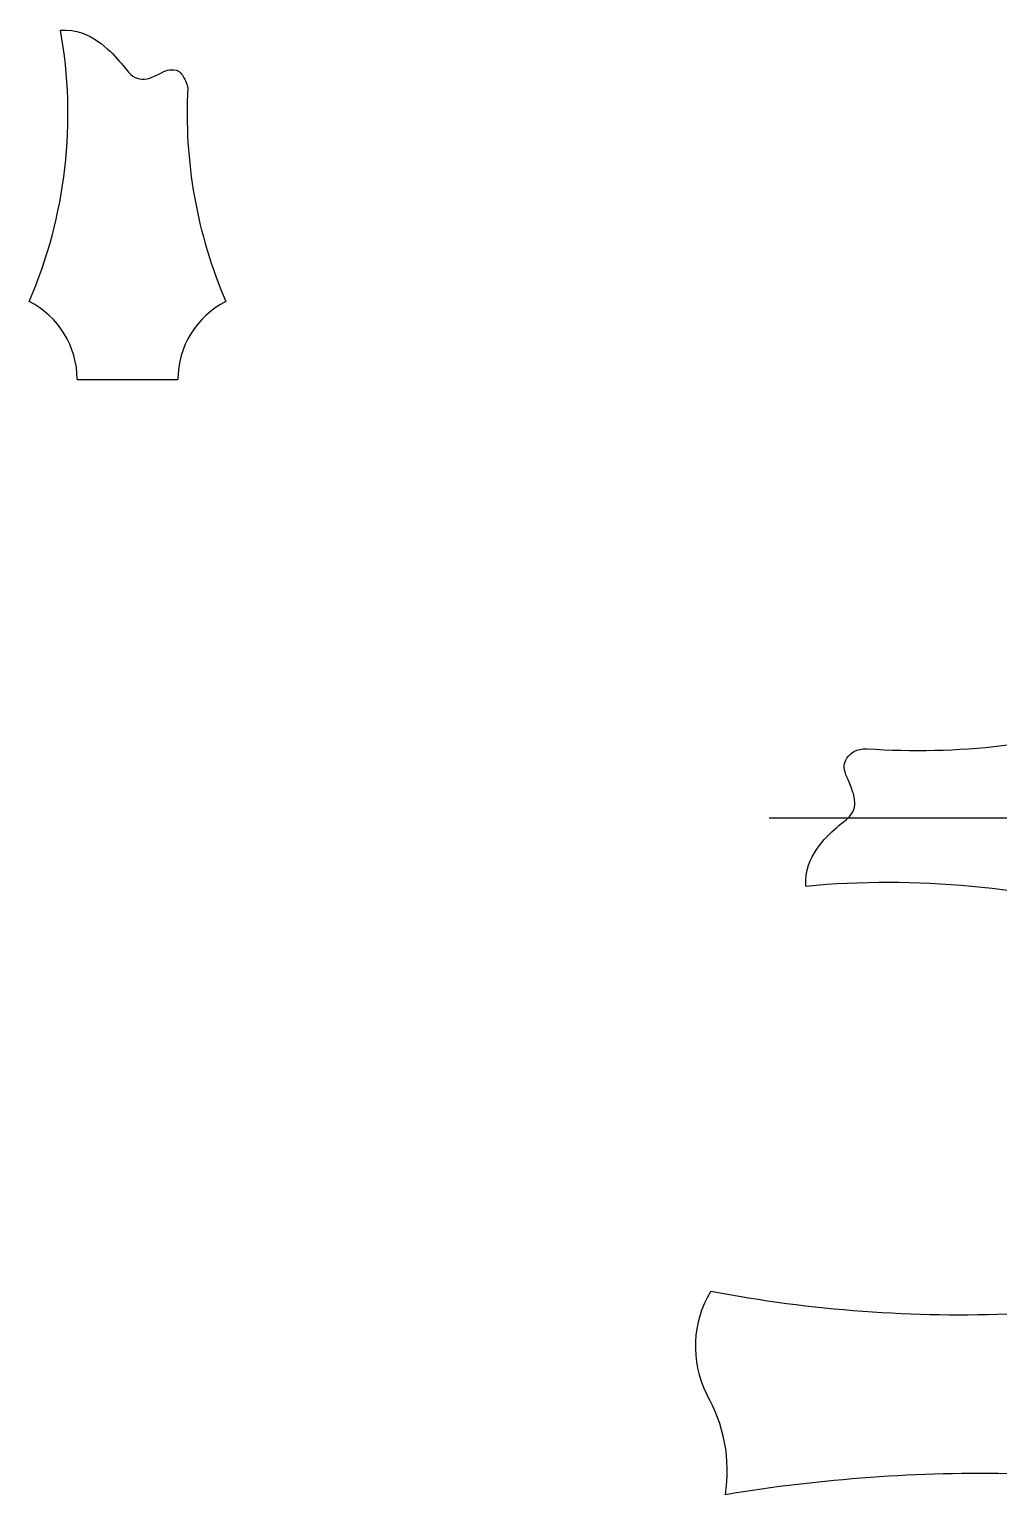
# Model space of a CAD drawing. Header units: millimetres. Extents: x -411 to 1471, y -165 to 1526.
# Drawn here: x -411 to -74, y 765 to 1274 of the extents above; entities that cross this region are included whole.
import ezdxf

# ---------------------------------------------------------------- set-up
doc = ezdxf.new("R2010")
doc.units = ezdxf.units.MM
doc.layers.get('0').update_dxf_attribs({"linetype": 'CONTINUOUS', "lineweight": 25, "true_color": 0x000000})
doc.layers.add('guides', color=252, linetype='CONTINUOUS', lineweight=25, true_color=0xa0a0a4)

msp = doc.modelspace()

# ---------------------------------------------------------------- linework, layer by layer
msp.add_line((-394.48, 1152.22), (-359.48, 1152.22))
for centre, radius, start, end in [((-562.35, 1244.45), 164.67, 336.6848, 10.1828), ((-191.61, 1244.45), 164.67, 176.8391, 203.3152), ((-424.78, 1152.22), 30.3, 0, 63.2103), ((-329.18, 1152.22), 30.3, 116.7897, 180), ((-102.33, 1280.85), 257.46, 266.0636, 287.001), ((-112.7, 670.56), 306.98, 73.7983, 95.3522), ((-142.53, 816.46), 37.15, 148.9344, 206.2961), ((-87.79, 1288.07), 460.65, 259.1683, 272.4427), ((-221.98, 773.16), 53.38, 351.1379, 30.1888), ((-79.97, 226.73), 545.56, 88.7589, 99.4171)]:
    msp.add_arc(centre, radius, start, end)
for points in [[(-400.27, 1273.56), (-394.72, 1273.83), (-386.57, 1270.13), (-379.15, 1262.24), (-375.87, 1257.67), (-372.87, 1256.43), (-369.45, 1256.43), (-364.74, 1259.07), (-362.6, 1259.86), (-359.17, 1259.86), (-357.13, 1256.97), (-355.75, 1253.01), (-356.06, 1253.02)], [(-141.34, 976.21), (-141.61, 981.76), (-137.91, 989.91), (-130.02, 997.33), (-125.45, 1000.61), (-124.21, 1003.61), (-124.21, 1007.04), (-126, 1012), (-128, 1016), (-128, 1019), (-127, 1021), (-124, 1024), (-120, 1024)]]:
    msp.add_open_spline(points, degree=3)
at = {"layer": 'guides'}
msp.add_line((-154, 1000), (0, 1000), dxfattribs=at)

doc.saveas('drawing.dxf')
